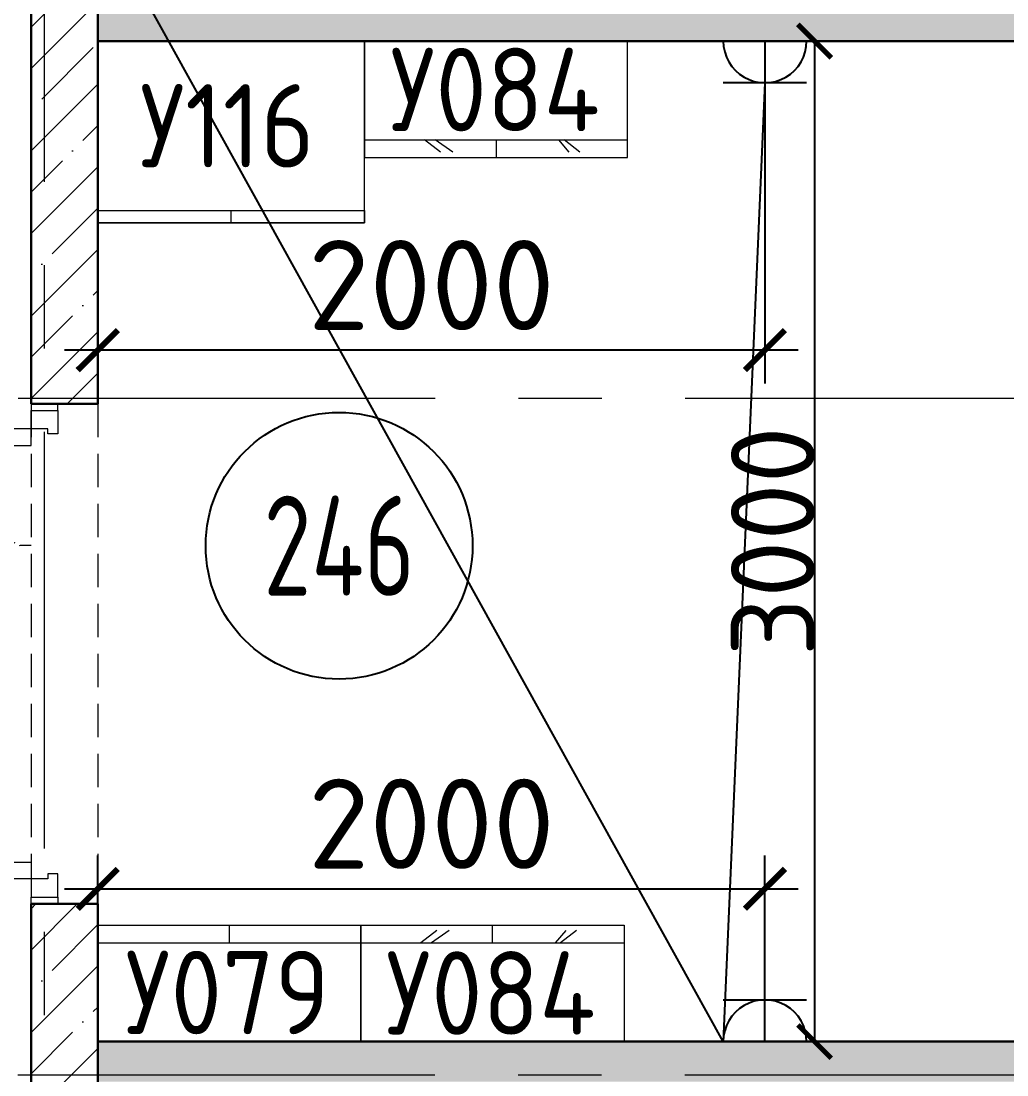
# Model space of a CAD drawing. Header units: millimetres. Extents: x -8417289 to 9420486, y 0 to 166066.
# Drawn here: x -21421 to -18465, y 64716 to 67876 of the extents above; entities that cross this region are included whole.
import ezdxf
from ezdxf import colors
from ezdxf.entities.mleader import LeaderData, LeaderLine
from ezdxf.enums import TextEntityAlignment as Align
from ezdxf.math import Vec2, Vec3

# ---------------------------------------------------------------- set-up
doc = ezdxf.new("R2010")
doc.units = ezdxf.units.MM
doc.header["$MEASUREMENT"] = 0
doc.header["$PDMODE"] = 3
doc.header["$PDSIZE"] = -4
for name, pattern in [('ACAD_ISO03W100', [30, 12, -18]), ('ADSK_Штриховая_ш2 п1', [3, 2, -1]), ('CENTER', [2, 1.25, -0.25, 0.25, -0.25])]:
    doc.linetypes.add(name, pattern=pattern)
doc.layers.get('0').update_dxf_attribs({"color": 250, "lineweight": 9})
doc.layers.get('Defpoints').update_dxf_attribs({"color": 6})
for name, color, linetype, lineweight in [('_АР ТЕКСТ', 250, 'Continuous', 25), ('АР_Двери', 175, 'Continuous', 18), ('АР_Маркер экспликации', 239, 'Continuous', 13), ('АР_Номер помещения', 1, 'Continuous', 25), ('АР_Оси', 195, 'Continuous', 9), ('АР_Перегородки газоблок', 165, 'Continuous', 30), ('АР_Перегородки газоблок_Штрих', 165, 'Continuous', 5), ('АР_Сущ Несущая стена', 216, 'Continuous', 30), ('АР_тонкая линия', 250, 'Continuous', 0), ('АР_Штриховка монолит', 250, 'Continuous', 9), ('ТХ_мебель передв', 250, 'Continuous', 13), ('ТХ_ОСНОВНОЙ', 103, 'Continuous', 25)]:
    doc.layers.add(name, color=color, linetype=linetype, lineweight=lineweight)
for name, color, linetype in [('ТХ_мебель передв_поз', 251, 'Continuous'), ('ТХ_привязки ЭО', 96, 'Continuous'), ('ТХ_привязки_ВК', 174, 'Continuous'), ('ТХ_привязки_ЭО', 96, 'Continuous'), ('ТХ_размеры', 240, 'Continuous'), ('ТХ_розетки ЭО', 86, 'Continuous')]:
    doc.layers.add(name, color=color, linetype=linetype)
doc.styles.add('GOST 2.304', font='CS_Gost2304.shx')
doc.styles.add('gost_A', font='CS_Gost2304.shx', dxfattribs={"width": 0.71})
doc.styles.add('ISOCPEUR', font='isocpeur.TTF')
doc.styles.add('ISOCPEUR_1', font='isocpeur.TTF', dxfattribs={"width": 0.9, "height": 250})
doc.dimstyles.new('R_100', dxfattribs={"dimtxt": 270, "dimasz": 120, "dimexe": 100, "dimexo": 0, "dimgap": 60, "dimtad": 1, "dimdec": 0, "dimrnd": 50, "dimzin": 0, "dimdsep": 46, "dimtxsty": 'ISOCPEUR', "dimblk": 'ARCHTICK', "dimcen": 0, "dimdle": 100, "dimclrd": 256, "dimclre": 256, "dimclrt": 256, "dimadec": 0, "dimazin": 0, "dimtfac": 2, "dimtdec": 0, "dimtofl": 0, "dimtmove": 1, "dimatfit": 3, "dimfxl": 1, "dimtvp": 3, "dimtolj": 1, "dimtzin": 0, "dimarcsym": 0})
doc.dimstyles.new('Копия SPDS', dxfattribs={"dimtxt": 250, "dimasz": 100, "dimexe": 0.5, "dimexo": 0.625, "dimtad": 1, "dimdec": 0, "dimrnd": 10, "dimtxsty": 'ISOCPEUR', "dimblk": 'ARCHTICK', "dimcen": 2.5, "dimdle": 0.5, "dimclrd": 256, "dimclre": 256, "dimclrt": 256, "dimadec": 0, "dimazin": 2, "dimtfac": 0.75, "dimtdec": 0, "dimtmove": 1, "dimatfit": 3, "dimfxl": 1, "dimtolj": 1, "dimarcsym": 1})

# ---------------------------------------------------------------- blocks, each defined once
blk = doc.blocks.new('Полуторная_на лестницу')
for points in [[(75, 80), (75, 1080), (124.9, 1080), (124.9, 80)], [(1375.1, 430), (1375.1, 80), (1425, 80), (1425, 430)]]:
    blk.add_lwpolyline(points, close=True)
for points in [[(0, 0), (0, 80), (20, 80), (20, 0), (0, 0)], [(20, 80), (20, 0), (90, 0), (90, 30), (75, 30), (75, 80), (20, 80)], [(1480, 80), (1480, 0), (1410, 0), (1410, 30), (1425, 30), (1425, 80), (1480, 80)], [(1500, 0), (1500, 80), (1480, 80), (1480, 0), (1500, 0)]]:
    blk.add_lwpolyline(points)
at = {"linetype": 'ACAD_ISO03W100', "ltscale": 3}
for centre, radius, start, end in [((75, 80), 1000, 0, 90), ((1465.4, 39.6), 392.5, 95.9075, 174.0925)]:
    blk.add_arc(centre, radius, start, end, dxfattribs=at)
blk = doc.blocks.new('_DotSmall')
at = {"color": 0, "linetype": 'ByBlock', "const_width": 0.5}
blk.add_lwpolyline([(-0.0625, 0, 1), (0.0625, 0, 1)], format="xyb", close=True, dxfattribs=at)
blk = doc.blocks.new('*U958')
at = {"layer": 'АР_Номер помещения', "color": 7}
blk.add_circle((-17061.6, 1425.2), 400, dxfattribs=at)
at = {"color": 7, "style": 'ISOCPEUR', "width": 0.7, "flags": 1}
blk.add_attdef('КАТЕГОРИЯ', (-499.2, -2092.2), '', height=250, dxfattribs=at)
at = {"layer": 'АР_Номер помещения', "color": 7, "style": 'ISOCPEUR', "width": 0.7}
blk.add_attdef('НОМЕР_ПОМЕЩЕНИЯ', text='', height=300, dxfattribs=at).set_placement((-17061.6, 1425.2), align=Align.MIDDLE_CENTER)
blk = doc.blocks.new('Шкаф для одежды комбинированный')
at = {"layer": 'ТХ_мебель передв'}
for points in [[(207619.3, -154206.5), (207619.3, -153407), (207074, -153407), (207074, -154206.5)], [(207074, -154206.5), (207074, -153407), (207111.1, -153407), (207111.1, -154206.5)]]:
    blk.add_lwpolyline(points, close=True, dxfattribs=at)
blk.add_lwpolyline([(207074, -153806.7), (207111.1, -153806.7)], dxfattribs=at)
blk = doc.blocks.new('Шкаф канцелярский со стеклом')
at = {"layer": 'ТХ_мебель передв'}
blk.add_lwpolyline([(202579.9, -153285.1), (202579.9, -152496.3), (202929.4, -152496.3), (202929.4, -153285.1)], close=True, dxfattribs=at)
for points in [[(202876.4, -152496.3), (202876.4, -153285.1)], [(202913.5, -152723.9), (202876.4, -152676.3)], [(202913.5, -152761), (202876.4, -152708)], [(202876.4, -152890.7), (202929.4, -152890.7)], [(202913.5, -153110.4), (202876.4, -153078.6)], [(202913.5, -153142.2), (202876.4, -153094.5)]]:
    blk.add_lwpolyline(points, dxfattribs=at)
blk = doc.blocks.new('Шкаф канцелярский закрытый')
at = {"layer": 'ТХ_мебель передв'}
blk.add_lwpolyline([(207495.5, -155297.4), (207495.5, -154508.5), (207146, -154508.5), (207146, -155297.4)], close=True, dxfattribs=at)
for points in [[(207199, -154508.5), (207199, -155297.4)], [(207199, -154902.9), (207146, -154902.9)]]:
    blk.add_lwpolyline(points, dxfattribs=at)
blk = doc.blocks.new('_ArchTick')
at = {"color": 0, "linetype": 'ByBlock', "const_width": 0.15}
blk.add_lwpolyline([(-0.5, -0.5), (0.5, 0.5)], dxfattribs=at)
blk = doc.blocks.new('*D2220')
at = {"layer": 'Defpoints', "color": 0, "lineweight": 13, "transparency": 16777216}
for p in [(-18785.3, 67816.1), (-19041.9, 64815.7), (-18599.5, 64815.7)]:
    blk.add_point(p, dxfattribs=at)
at = {"layer": 'ТХ_размеры', "lineweight": -2, "transparency": 16777216}
for p, q in [((-18785.9, 67816.1), (-19042.4, 67816.1)), ((-19041.9, 67816.6), (-19041.9, 64815.2)), ((-18600.1, 64815.7), (-19042.4, 64815.7))]:
    blk.add_line(p, q, dxfattribs=at)
at = {"layer": 'ТХ_размеры', "lineweight": -2, "transparency": 16777216, "xscale": 100, "yscale": 100, "zscale": 100}
for p, rotation in [((-19041.9, 67816.1), 90), ((-19041.9, 64815.7), 270)]:
    blk.add_blockref('_ArchTick', p, dxfattribs=dict(at, rotation=rotation))
at = {"layer": 'ТХ_размеры', "transparency": 16777216, "insert": (-19167.5, 66315.9), "char_height": 250, "attachment_point": 5, "rotation": 90, "style": 'ISOCPEUR'}
blk.add_mtext('\\A1;3000', dxfattribs=at)
blk = doc.blocks.new('_Dot')
at = {"color": 0, "linetype": 'ByBlock', "lineweight": -2}
blk.add_line((-0.5, 0), (-1, 0), dxfattribs=at)
at = {"color": 0, "linetype": 'ByBlock', "const_width": 0.5}
blk.add_lwpolyline([(-0.25, 0, 1), (0.25, 0, 1)], format="xyb", close=True, dxfattribs=at)
blk = doc.blocks.new('_None')
blk = doc.blocks.new('*U3110')
at = {"color": 0, "linetype": 'ByBlock', "lineweight": -2}
for p, q in [((0, 2.5), (0, -2.5)), ((2.5, 2.5), (2.5, -2.5)), ((0, 0), (2.5, 0)), ((2.5, 0), (5, 0))]:
    blk.add_line(p, q, dxfattribs=at)
blk.add_arc((0, 0), 2.5, 270, 90, dxfattribs=at)
at = {"style": 'GOST 2.304', "width": 0.8, "flags": 1}
blk.add_attdef('MARKA', (-9.86, 4.543), '', height=2.5, dxfattribs=at)
at = {"ltscale": 50, "style": 'gost_A', "width": 0.71}
blk.add_attdef('№GRUP', text='', height=2.5, dxfattribs=at).set_placement((5.141, 6.046), align=Align.MIDDLE_CENTER)
blk = doc.blocks.new('*D2940')
at = {"layer": 'Defpoints', "color": 0, "linetype": 'ByBlock', "lineweight": 13, "ltscale": 500, "transparency": 16777216}
for p in [(-19190.7, 65273.8), (-21190.7, 65228.5), (-19190.7, 65003.2)]:
    blk.add_point(p, dxfattribs=at)
at = {"layer": 'ТХ_привязки_ЭО', "linetype": 'ByBlock', "lineweight": -2, "ltscale": 500, "transparency": 16777216}
for p, q in [((-21190.7, 65228.5), (-21190.7, 65373.8)), ((-19190.7, 65003.2), (-19190.7, 65373.8)), ((-21290.7, 65273.8), (-19090.7, 65273.8))]:
    blk.add_line(p, q, dxfattribs=at)
at = {"layer": 'ТХ_привязки_ЭО', "linetype": 'ByBlock', "lineweight": -2, "ltscale": 500, "transparency": 16777216, "xscale": 120, "yscale": 120, "zscale": 120, "rotation": 180}
blk.add_blockref('_ArchTick', (-21190.7, 65273.8), dxfattribs=at)
at = {"layer": 'ТХ_привязки_ЭО', "linetype": 'ByBlock', "lineweight": -2, "ltscale": 500, "transparency": 16777216, "xscale": 120, "yscale": 120, "zscale": 120}
blk.add_blockref('_ArchTick', (-19190.7, 65273.8), dxfattribs=at)
at = {"layer": 'ТХ_привязки_ЭО', "linetype": 'ByBlock', "lineweight": 13, "ltscale": 500, "transparency": 16777216, "insert": (-20190.7, 65468.8), "char_height": 270, "attachment_point": 5, "style": 'ISOCPEUR'}
blk.add_mtext('\\A1;2000', dxfattribs=at)
blk = doc.blocks.new('*D2941')
at = {"layer": 'Defpoints', "color": 0, "linetype": 'ByBlock', "lineweight": 13, "ltscale": 500, "transparency": 16777216}
for p in [(-19190.7, 67566.1), (-21190.7, 67096.9), (-21190.7, 66889.3)]:
    blk.add_point(p, dxfattribs=at)
at = {"layer": 'ТХ_привязки_ЭО', "linetype": 'ByBlock', "lineweight": -2, "ltscale": 500, "transparency": 16777216}
for p, q in [((-19190.7, 67566.1), (-19190.7, 66789.3)), ((-21190.7, 67096.9), (-21190.7, 66789.3)), ((-19090.7, 66889.3), (-21290.7, 66889.3))]:
    blk.add_line(p, q, dxfattribs=at)
at = {"layer": 'ТХ_привязки_ЭО', "linetype": 'ByBlock', "lineweight": -2, "ltscale": 500, "transparency": 16777216, "xscale": 120, "yscale": 120, "zscale": 120, "rotation": 180}
blk.add_blockref('_ArchTick', (-21190.7, 66889.3), dxfattribs=at)
at = {"layer": 'ТХ_привязки_ЭО', "linetype": 'ByBlock', "lineweight": -2, "ltscale": 500, "transparency": 16777216, "xscale": 120, "yscale": 120, "zscale": 120}
blk.add_blockref('_ArchTick', (-19190.7, 66889.3), dxfattribs=at)
at = {"layer": 'ТХ_привязки_ЭО', "linetype": 'ByBlock', "lineweight": 13, "ltscale": 500, "transparency": 16777216, "insert": (-20190.7, 67084.3), "char_height": 270, "attachment_point": 5, "style": 'ISOCPEUR'}
blk.add_mtext('\\A1;2000', dxfattribs=at)

msp = doc.modelspace()

# ---------------------------------------------------------------- hatches: boundary and pattern name
at = {"layer": 'АР_Перегородки газоблок_Штрих', "ltscale": 100}
h = msp.add_hatch(dxfattribs=at)
h.set_pattern_fill('AR-CONC', color=256, scale=30)
h.set_pattern_definition([(50, (0, 3120), (215.17805, -18.82564), [22.5, -247.5]), (355, (0, 3120), (-41.6254, 225.65764), [18, -198]), (100.45144, (17.93, 3118.43), (173.55265, 206.832), [19.12206, -210.3426]), (46.1842, (0, 3180), (320.1724, -49.6558), [33.75, -371.25]), (96.63564, (26.68, 3175.86), (280.3986, 292.2356), [28.6831, -315.5141]), (351.18416, (0, 3180), (280.3986, 292.2356), [27, -297]), (21, (30, 3165), (179.0721, -120.78567), [22.5, -247.5]), (326, (30, 3165), (72.9946, 217.545), [18, -198]), (71.45144, (44.92, 3154.93), (252.0667, 96.75935), [19.12206, -210.3426]), (37.5, (0, 3120), (3.64796, 99.86816), [0, -195.6, 0, -201, 0, -198.75]), (7.5, (0, 3120), (78.92086, 118.32351), [0, -114.6, 0, -191.1, 0, -75.75]), (327.5, (-66.9, 3120), (160.14673, -6.76646), [0, -75, 0, -234, 0, -310.5]), (317.5, (-96.9, 3120), (174.95585, 30.0315), [0, -97.5, 0, -155.4, 0, -220.5])])
h.paths.add_polyline_path([(-21191.1, 67935.7), (-14900.7, 67935.7), (-14900.7, 67815.7), (-21190.3, 67815.7)])
h = msp.add_hatch(dxfattribs=at)
h.set_pattern_fill('AR-CONC', color=256, scale=30)
h.set_pattern_definition([(50, (0, 0), (215.17805, -18.82564), [22.5, -247.5]), (355, (0, 0), (-41.6254, 225.65764), [18, -198]), (100.45144, (17.93, -1.57), (173.55265, 206.832), [19.12206, -210.3426]), (46.1842, (0, 60), (320.1724, -49.6558), [33.75, -371.25]), (96.63564, (26.68, 55.86), (280.3986, 292.2356), [28.6831, -315.5141]), (351.18416, (0, 60), (280.3986, 292.2356), [27, -297]), (21, (30, 45), (179.0721, -120.78567), [22.5, -247.5]), (326, (30, 45), (72.9946, 217.545), [18, -198]), (71.45144, (44.92, 34.93), (252.0667, 96.75935), [19.12206, -210.3426]), (37.5, (0, 0), (3.64796, 99.86816), [0, -195.6, 0, -201, 0, -198.75]), (7.5, (0, 0), (78.92086, 118.32351), [0, -114.6, 0, -191.1, 0, -75.75]), (327.5, (-66.9, 0), (160.14673, -6.76646), [0, -75, 0, -234, 0, -310.5]), (317.5, (-96.9, 0), (174.95585, 30.0315), [0, -97.5, 0, -155.4, 0, -220.5])])
h.paths.add_polyline_path([(-21191.1, 64815.7), (-15000.7, 64815.7), (-15000.7, 64695.7), (-21190.3, 64695.7)])
at = {"layer": 'АР_Штриховка монолит', "ltscale": 100}
h = msp.add_hatch(dxfattribs=at)
h.set_pattern_fill('ANSI35', color=256, scale=700)
h.set_pattern_definition([(45, (-1034943.5, 164657.06), (-123.743687, 123.743687), []), (45, (-1034819.76, 164657.06), (-123.743687, 123.743687), [218.75, -43.75, 0, -43.75])])
h.paths.add_polyline_path([(-21190.7, 69122.2), (-21390.7, 69122.2), (-21390.7, 66728.5), (-21190.7, 66728.5)])
h = msp.add_hatch(dxfattribs=at)
h.set_pattern_fill('ANSI35', color=256, scale=700)
h.set_pattern_definition([(45, (-1034943.5, 159043.4), (-123.743687, 123.743687), []), (45, (-1034819.76, 159043.4), (-123.743687, 123.743687), [218.75, -43.75, 0, -43.75])])
h.paths.add_polyline_path([(-21190.7, 65228.5), (-21390.7, 65228.5), (-21390.7, 63505.4), (-21190.7, 63505.4)])

# ---------------------------------------------------------------- linework, layer by layer
at = {"layer": 'АР_Оси', "linetype": 'CENTER', "ltscale": 1000}
for p, q in [((-21350.7, 53394.4), (-21350.7, 87701.9)), ((-21350.7, 53394.4), (-21350.7, 87701.9)), ((-89429.5, 66745.7), (-5832.3, 66745.7)), ((-89430.6, 64715.7), (-5833.4, 64715.7))]:
    msp.add_line(p, q, dxfattribs=at)
at = {"layer": 'АР_Перегородки газоблок', "ltscale": 100}
for points in [[(-14900.7, 67815.7), (-21190.7, 67815.7)], [(-15000.7, 64815.7), (-21190.7, 64815.7)]]:
    msp.add_lwpolyline(points, dxfattribs=at)
at = {"layer": 'АР_Сущ Несущая стена', "ltscale": 100}
for p, q in [((-21390.7, 69122.2), (-21390.7, 66728.5)), ((-21190.7, 69122.2), (-21190.7, 66728.5)), ((-21190.7, 66728.5), (-21390.7, 66728.5)), ((-21390.7, 65228.5), (-21390.7, 63505.4)), ((-21190.7, 65228.5), (-21390.7, 65228.5)), ((-21190.7, 65228.5), (-21190.7, 63505.4))]:
    msp.add_line(p, q, dxfattribs=at)
at = {"layer": 'АР_тонкая линия', "linetype": 'ADSK_Штриховая_ш2 п1', "ltscale": 50}
for p, q in [((-21390.7, 66728.5), (-21390.7, 65228.5)), ((-21190.7, 66728.5), (-21190.7, 65228.5))]:
    msp.add_line(p, q, dxfattribs=at)

# ---------------------------------------------------------------- block references
at = {"layer": 'АР_Двери', "rotation": 90.00000000000001}
msp.add_blockref('Полуторная_на лестницу', (-21310.7, 65228.5), dxfattribs=at)
at = {"layer": 'АР_Маркер экспликации', "color": 7}
ref = msp.add_blockref('*U958', (-3405.7, 64877.4), dxfattribs=at)
ref.add_attrib('НОМЕР_ПОМЕЩЕНИЯ', '246', dxfattribs={"layer": 'АР_Номер помещения', "color": 7, "height": 300, "style": 'ISOCPEUR', "width": 0.7}).set_placement((-20467.2, 66302.6), align=Align.MIDDLE_CENTER)
at = {"layer": 'ТХ_ОСНОВНОЙ', "rotation": 90}
for name, p in [('Шкаф для одежды комбинированный', (-174597.7, -139803.2)), ('Шкаф канцелярский со стеклом', (-172898.1, -137764.3))]:
    msp.add_blockref(name, p, dxfattribs=at)
at = {"layer": 'ТХ_ОСНОВНОЙ', "xscale": -1, "rotation": 90}
for name, p in [('Шкаф канцелярский со стеклом', (-172887.5, 270396)), ('Шкаф канцелярский закрытый', (-175699.2, 272311.1))]:
    msp.add_blockref(name, p, dxfattribs=at)
at = {"layer": 'ТХ_розетки ЭО', "ltscale": 50, "xscale": 50, "yscale": 50, "zscale": 50}
for p, rotation in [((-19190.7, 67816.1), 270), ((-19190.7, 64815.7), 89.99999999999999)]:
    msp.add_blockref('*U3110', p, dxfattribs=dict(at, rotation=rotation))

# ---------------------------------------------------------------- texts
at = {"layer": 'ТХ_мебель передв_поз', "style": 'ISOCPEUR_1', "width": 0.9}
for s, p in [('У084', (-20315.4, 67545.6)), ('У116', (-21065.8, 67437)), ('У079', (-21109.3, 64837.8)), ('У084', (-20328.3, 64836.2))]:
    msp.add_text(s, height=250, dxfattribs=at).set_placement(p)

# ---------------------------------------------------------------- dimensions: what is measured, and where the dimension line sits
at = {"layer": 'ТХ_привязки_ЭО', "linetype": 'ByBlock', "lineweight": 13, "ltscale": 500}
for base, p1, p2, picture, middle in [((-21190.7, 66889.3), (-19190.7, 67566.1), (-21190.7, 67096.9), '*D2941', (-20190.7, 67084.3)), ((-19190.7, 65273.8), (-21190.7, 65228.5), (-19190.7, 65003.2), '*D2940', (-20190.7, 65468.8))]:
    dim = msp.add_linear_dim(base=base, p1=p1, p2=p2, dimstyle='R_100', override={"dimpost": '\\X'}, dxfattribs=at)
    dim.commit()
    dim.dimension.update_dxf_attribs({"geometry": picture, "text_midpoint": middle})
at = {"layer": 'ТХ_размеры'}
dim = msp.add_linear_dim(base=(-19041.9, 64815.7), p1=(-18785.3, 67816.1), p2=(-18599.5, 64815.7), angle=90, dimstyle='Копия SPDS', dxfattribs=at)
dim.commit()
dim.dimension.update_dxf_attribs({"geometry": '*D2220', "text_midpoint": (-19167.5, 66315.9)})

# ---------------------------------------------------------------- leaders
at = {"layer": '_АР ТЕКСТ'}
ml = msp.add_multileader_mtext('Standard', dxfattribs=at)
ml.set_content('{\\W0.8;-2,550}', color=256, style='ISOCPEUR')
ml.set_leader_properties(color=256, linetype='Continuous', lineweight=-1)
ml.set_arrow_properties(name='DOTSMALL')
ml.build(insert=Vec2(0, 0))
ml.multileader.update_dxf_attribs({"has_text_frame": 1, "text_left_attachment_type": 4, "text_right_attachment_type": 4, "dogleg_length": 100, "arrow_head_size": 180})
ctx = ml.context
ctx.base_point, ctx.char_height, ctx.arrow_head_size, ctx.landing_gap_size, ctx.plane_origin = Vec3(-302775.8, 123943.3, -2), 250, 180, 50, Vec3(-302295.5, 121699.2, -2)
ctx.left_attachment, ctx.right_attachment = 4, 4
notes = []
notes.append((ctx, [(0, (0, 0, 0), (0, 0), (1, 0), 1, [])]))
ctx.mtext.insert, ctx.mtext.width, ctx.mtext.defined_height, ctx.mtext.line_spacing_style, ctx.mtext.flow_direction = Vec3(-302725.8, 124276.6, -2), 801.086, 330.7, 2, 5
ml = msp.add_multileader_mtext('Standard', dxfattribs=at)
ml.set_content('{\\W0.8;-2,550}', color=256, style='ISOCPEUR')
ml.set_leader_properties(color=256, linetype='Continuous', lineweight=-1)
ml.set_arrow_properties(name='DOTSMALL')
ml.build(insert=Vec2(0, 0))
ml.multileader.update_dxf_attribs({"has_text_frame": 1, "text_left_attachment_type": 4, "text_right_attachment_type": 4, "dogleg_length": 100, "arrow_head_size": 180})
ctx = ml.context
ctx.base_point, ctx.char_height, ctx.arrow_head_size, ctx.landing_gap_size, ctx.plane_origin = Vec3(-314736, 120073.3, -2), 250, 180, 50, Vec3(-314255.7, 117829.3, -2)
ctx.left_attachment, ctx.right_attachment = 4, 4
notes.append((ctx, [(0, (0, 0, 0), (0, 0), (1, 0), 1, [])]))
ctx.mtext.insert, ctx.mtext.width, ctx.mtext.defined_height, ctx.mtext.line_spacing_style, ctx.mtext.flow_direction = Vec3(-314686, 120406.6, -2), 801.086, 330.7, 2, 5
at = {"layer": 'ТХ_привязки ЭО'}
ml = msp.add_multileader_mtext('Standard', dxfattribs=at)
ml.set_content('{\\fArial|b0|i0|c204|p34;Розетка на \\fArial|b0|i0|c0|p34;H-\\fArial|b0|i0|c204|p34;3\\fArial|b0|i0|c0|p34;00\\fArial|b0|i0|c204|p34;мм от УЧП\\Pдля подкл.:\\P- 1х0.5кВт/220В/1Ф - доп. оборуд-е}', color=256, style='ISOCPEUR')
ml.set_leader_properties()
ml.set_arrow_properties(name='NONE')
ml.build(insert=Vec2(0, 0))
ml.multileader.update_dxf_attribs({"text_left_attachment_type": 6, "text_right_attachment_type": 6, "dogleg_length": 0.36})
ctx = ml.context
ctx.base_point, ctx.char_height, ctx.plane_origin = Vec3(-27561.9, 73192.6), 200, Vec3(-16207.4, 60579)
ctx.left_attachment, ctx.right_attachment = 6, 6
notes.append((ctx, [(1, (1, 1, 0), (-23956.7, 73192.6), (-1, 0), 0.36, [(2, [(-19190.7, 67691.1), (-19315.7, 64816)], 0, [])])]))
ctx.mtext.insert, ctx.mtext.width, ctx.mtext.flow_direction = Vec3(-27559.9, 73451.4), 3894.157, 5
ml = msp.add_multileader_mtext('Standard', dxfattribs=at)
ml.set_content('\\A1;{\\fArial|b0|i0|c204|p34;Кабель из стены на Н-1200 \\A0;мм от УЧП\\A1; (\\fArial|b0|i0|c0|p34;L-1\\fArial|b0|i0|c204|p34;,0м)\\Pдля подкл. электросушителя для рук \\A0;(поз. У240):\\P- 1,0 кВт/220В/1Ф}', color=256, style='ISOCPEUR')
ml.set_leader_properties()
ml.set_arrow_properties(name='NONE')
ml.build(insert=Vec2(0, 0))
ml.multileader.update_dxf_attribs({"text_left_attachment_type": 6, "text_right_attachment_type": 6, "dogleg_length": 0.36})
ctx = ml.context
ctx.base_point, ctx.char_height, ctx.landing_gap_size, ctx.plane_origin = Vec3(-21766.9, 51784.5), 200, 0, Vec3(-55437.8, 46746.7)
ctx.left_attachment, ctx.right_attachment = 6, 6
notes.append((ctx, [(0, (1, 1, 0), (-21767.3, 51784.5), (1, 0), 0.36, [(1, [(-26400.7, 68355.7)], 0, [])])]))
ctx.mtext.insert, ctx.mtext.width, ctx.mtext.flow_direction = Vec3(-21766.9, 52024.5), 6437.978, 5
at = {"layer": 'ТХ_привязки_ВК'}
ml = msp.add_multileader_mtext('Standard', dxfattribs=at)
ml.set_content('\\A1;\\pxql,t3;{\\fArial|b0|i0|c204|p34;В\\A0;ентили подвода хол. и гор. воды dy-15, \\fArial|b0|i0|c0|p34;h-\\fArial|b0|i0|c204|p34;5\\fArial|b0|i0|c0|p34;00\\fArial|b0|i0|c204|p34;мм\\fArial|b0|i0|c0|p34; \\fArial|b0|i0|c204|p34;от УЧП, \\P\\ptz;Выпуск - канализация dy-50, \\fArial|b0|i0|c0|p34;h-\\fArial|b0|i0|c204|p34;450мм\\fArial|b0|i0|c0|p34; \\fArial|b0|i0|c204|p34;от УЧП\\P\\pt3;\\A1;-высота установки 700мм от УЧП \\P\\ptz;\\A0;для подкл. раковины (поз. У007)}', color=256, style='ISOCPEUR')
ml.set_leader_properties()
ml.set_arrow_properties(name='DOT')
ml.build(insert=Vec2(0, 0))
ml.multileader.update_dxf_attribs({"text_left_attachment_type": 6, "text_right_attachment_type": 6, "dogleg_length": 0.36, "arrow_head_size": 100})
ctx = ml.context
ctx.base_point, ctx.char_height, ctx.arrow_head_size, ctx.plane_origin = Vec3(-5247, 68959.2), 200, 100, Vec3(3861.5, 73197.7)
ctx.left_attachment, ctx.right_attachment = 6, 6
notes.append((ctx, [(0, (1, 1, 0), (-5247.4, 68959.2), (1, 0), 0.36, [(1, [(-20700.7, 61455.7)], 0, [])])]))
ctx.mtext.insert, ctx.mtext.width, ctx.mtext.defined_height, ctx.mtext.flow_direction = Vec3(-5245, 69218), 11731.073, 3256.3, 5
for ctx, leaders in notes:
    for number, flags, end, landing, length, lines in leaders:
        leader = LeaderData()
        leader.index, (leader.has_last_leader_line, leader.has_dogleg_vector, leader.attachment_direction) = number, flags
        leader.last_leader_point, leader.dogleg_vector, leader.dogleg_length = Vec3(end), Vec3(landing), length
        for number, points, colour, breaks in lines:
            line = LeaderLine()
            line.index, line.vertices, line.color, line.breaks = number, Vec3.list(points), colors.encode_raw_color(colour), breaks
            leader.lines.append(line)
        ctx.leaders.append(leader)

doc.saveas('drawing.dxf')
